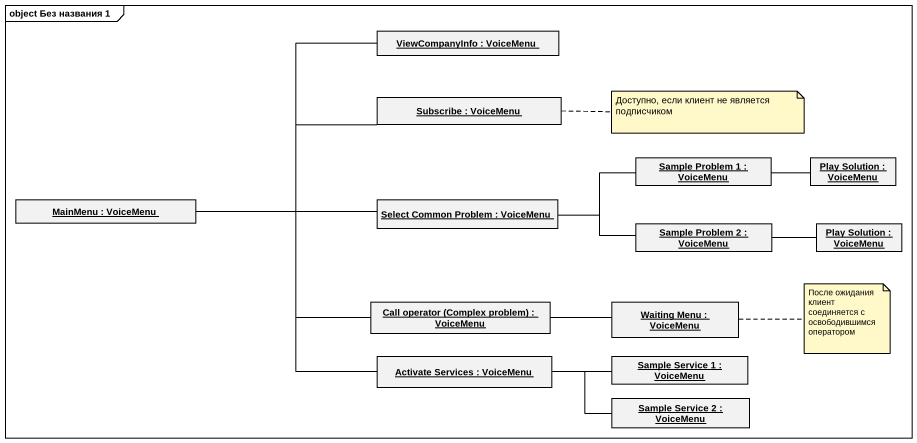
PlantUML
@startuml
mainframe object Без названия 1
hide circle
hide empty members
object "ViewCompanyInfo : VoiceMenu" as ViewCompanyInfo
object "Subscribe : VoiceMenu" as Subscribe
object "Sample Problem 1 : VoiceMenu" as Sample_Problem_1
object "Play Solution : VoiceMenu" as Play_Solution
object "MainMenu : VoiceMenu" as MainMenu
object "Select Common Problem : VoiceMenu" as Select_Common_Problem
object "Sample Problem 2 : VoiceMenu" as Sample_Problem_2
object "Play Solution : VoiceMenu" as Play_Solution_2
object "Call operator (Complex problem) : VoiceMenu" as Call_operator_Complex
object "Waiting Menu : VoiceMenu" as Waiting_Menu
object "Activate Services : VoiceMenu" as Activate_Services
object "Sample Service 1 : VoiceMenu" as Sample_Service_1
object "Sample Service 2 : VoiceMenu" as Sample_Service_2
Sample_Problem_1 -right- Play_Solution
MainMenu -right- ViewCompanyInfo
MainMenu -right- Subscribe
MainMenu -right- Select_Common_Problem
MainMenu -right- Call_operator_Complex
MainMenu -right- Activate_Services
Select_Common_Problem -right- Sample_Problem_1
Select_Common_Problem -right- Sample_Problem_2
Sample_Problem_2 -right- Play_Solution_2
Call_operator_Complex -right- Waiting_Menu
Activate_Services -right- Sample_Service_1
Activate_Services -right- Sample_Service_2
note right of Subscribe : Доступно, если клиент не является подписчиком
note right of Waiting_Menu : После ожидания клиент соединяется с освободившимся оператором
@enduml
